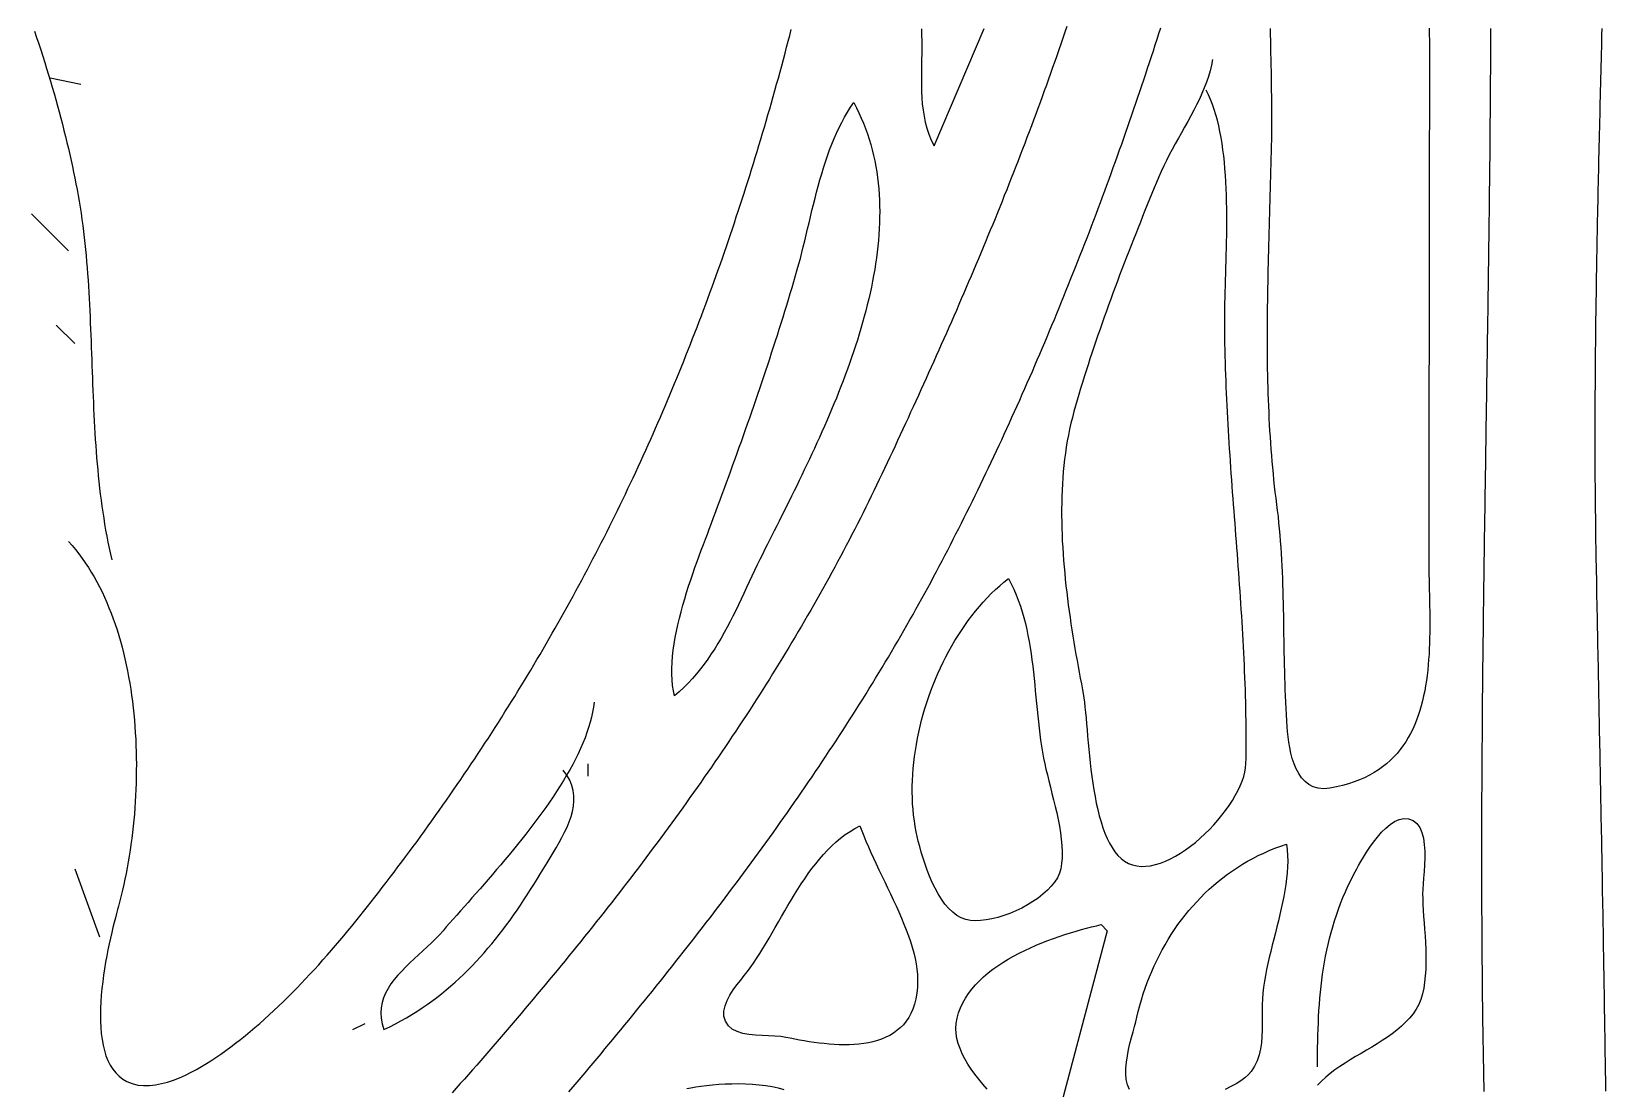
# Model space of a CAD drawing. Header units: millimetres. Extents: x 39 to 1143, y 32 to 1572.
# Drawn here: x 887.5 to 1142.1, y 698.5 to 869.6 of the extents above; entities that cross this region are included whole.
import ezdxf

# ---------------------------------------------------------------- set-up
doc = ezdxf.new("R2010")
doc.units = ezdxf.units.MM
doc.layers.add('0_0_0', color=3, linetype='Continuous')

msp = doc.modelspace()

# ---------------------------------------------------------------- linework, layer by layer
at = {"layer": '0_0_0'}
for points in [[(888.02, 869.6), (888.36, 868.6), (888.69, 867.6), (889.02, 866.59), (889.34, 865.59), (889.66, 864.58), (889.97, 863.57), (890.28, 862.57), (890.58, 861.56), (890.88, 860.56), (891.17, 859.55), (891.45, 858.55), (891.73, 857.55), (892, 856.55), (892.27, 855.55), (892.52, 854.56), (892.78, 853.57), (893.02, 852.59), (893.26, 851.61), (893.49, 850.63), (893.71, 849.66), (893.93, 848.7), (894.14, 847.74), (894.34, 846.79), (894.53, 845.84), (894.71, 844.91), (894.89, 843.98), (895.06, 843.06), (895.23, 842.09), (895.39, 841.12), (895.54, 840.15), (895.68, 839.17), (895.81, 838.2), (895.93, 837.22), (896.05, 836.24), (896.15, 835.26), (896.26, 834.28), (896.35, 833.3), (896.44, 832.31), (896.52, 831.33), (896.59, 830.34), (896.67, 829.36), (896.73, 828.37), (896.79, 827.38), (896.85, 826.39), (896.9, 825.4), (896.95, 824.41), (897, 823.42), (897.04, 822.43), (897.09, 821.43), (897.13, 820.44), (897.16, 819.45), (897.2, 818.45), (897.24, 817.46), (897.27, 816.47), (897.31, 815.47), (897.34, 814.48), (897.38, 813.49), (897.41, 812.49), (897.45, 811.5), (897.49, 810.51), (897.53, 809.52), (897.58, 808.52), (897.62, 807.53), (897.67, 806.54), (897.73, 805.55), (897.79, 804.56), (897.85, 803.57), (897.91, 802.58), (897.98, 801.6), (898.06, 800.61), (898.14, 799.63), (898.23, 798.64), (898.32, 797.66), (898.43, 796.68), (898.53, 795.7), (898.65, 794.72), (898.77, 793.74), (898.91, 792.76), (899.05, 791.79), (899.2, 790.82), (899.35, 789.85), (899.52, 788.88), (899.7, 787.91), (899.89, 786.94), (900.09, 785.98), (900.3, 785.02), (900.52, 784.06)], [(893.52, 787.06), (894.1, 786.4), (894.66, 785.73), (895.2, 785.04), (895.73, 784.32), (896.23, 783.59), (896.72, 782.85), (897.2, 782.09), (897.66, 781.31), (898.1, 780.51), (898.52, 779.7), (898.93, 778.88), (899.32, 778.04), (899.7, 777.19), (900.06, 776.33), (900.41, 775.45), (900.74, 774.56), (901.06, 773.66), (901.36, 772.75), (901.64, 771.83), (901.91, 770.9), (902.17, 769.96), (902.41, 769.01), (902.64, 768.05), (902.86, 767.08), (903.06, 766.11), (903.24, 765.13), (903.41, 764.15), (903.57, 763.16), (903.72, 762.16), (903.85, 761.16), (903.97, 760.15), (904.08, 759.14), (904.17, 758.13), (904.25, 757.12), (904.32, 756.1), (904.38, 755.08), (904.42, 754.06), (904.46, 753.04), (904.48, 752.02), (904.49, 751), (904.48, 749.99), (904.47, 748.97), (904.44, 747.96), (904.41, 746.94), (904.36, 745.93), (904.3, 744.93), (904.23, 743.93), (904.16, 742.93), (904.07, 741.94), (903.97, 740.96), (903.86, 739.98), (903.74, 739.01), (903.61, 738.04), (903.47, 737.08), (903.32, 736.14), (903.16, 735.2), (903, 734.26), (902.82, 733.34), (902.64, 732.43), (902.45, 731.53), (902.24, 730.65), (902.03, 729.77), (901.82, 728.91), (901.59, 728.06), (901.44, 727.49), (901.27, 726.86), (901.09, 726.17), (900.9, 725.42), (900.7, 724.61), (900.5, 723.76), (900.3, 722.87), (900.09, 721.94), (899.9, 720.97), (899.7, 719.98), (899.52, 718.96), (899.35, 717.91), (899.19, 716.86), (899.04, 715.79), (898.92, 714.72), (898.82, 713.65), (898.74, 712.58), (898.69, 711.51), (898.67, 710.46), (898.68, 709.43), (898.73, 708.42), (898.81, 707.43), (898.94, 706.48), (899.1, 705.56), (899.31, 704.68), (899.57, 703.85), (899.89, 703.07), (900.25, 702.34), (900.67, 701.67), (901.15, 701.06), (901.69, 700.52), (902.29, 700.05), (902.96, 699.66), (903.81, 699.32), (904.71, 699.1), (905.63, 699.01), (906.59, 699.02), (907.56, 699.12), (908.54, 699.32), (909.53, 699.58), (910.51, 699.91), (911.47, 700.29), (912.41, 700.71), (913.33, 701.16), (914.2, 701.62), (915.03, 702.1), (915.81, 702.57), (916.52, 703.02), (917.34, 703.56), (918.14, 704.12), (918.95, 704.69), (919.75, 705.27), (920.54, 705.88), (921.33, 706.49), (922.12, 707.12), (922.9, 707.76), (923.67, 708.42), (924.45, 709.08), (925.21, 709.76), (925.97, 710.45), (926.73, 711.15), (927.48, 711.86), (928.22, 712.57), (928.96, 713.3), (929.69, 714.03), (930.42, 714.77), (931.14, 715.52), (931.86, 716.28), (932.57, 717.04), (933.28, 717.8), (933.98, 718.57), (934.67, 719.35), (935.35, 720.13), (936.03, 720.91), (936.71, 721.69), (937.38, 722.47), (938.04, 723.26), (938.69, 724.05), (939.34, 724.83), (939.98, 725.62), (940.61, 726.4), (941.24, 727.19), (941.86, 727.97), (942.47, 728.75), (943.08, 729.52), (943.68, 730.29), (944.27, 731.06), (944.9, 731.89), (945.54, 732.72), (946.17, 733.55), (946.79, 734.38), (947.42, 735.21), (948.04, 736.04), (948.65, 736.87), (949.27, 737.7), (949.88, 738.53), (950.48, 739.37), (951.09, 740.2), (951.69, 741.03), (952.29, 741.86), (952.88, 742.7), (953.47, 743.53), (954.06, 744.37), (954.64, 745.2), (955.22, 746.04), (955.8, 746.87), (956.38, 747.71), (956.95, 748.54), (957.52, 749.38), (958.08, 750.22), (958.65, 751.05), (959.21, 751.89), (959.76, 752.73), (960.32, 753.57), (960.87, 754.41), (961.42, 755.25), (961.96, 756.09), (962.5, 756.93), (963.04, 757.77), (963.58, 758.61), (964.11, 759.46), (964.64, 760.3), (965.17, 761.15), (965.69, 761.99), (966.21, 762.84), (966.73, 763.68), (967.25, 764.53), (967.76, 765.38), (968.27, 766.23), (968.78, 767.08), (969.28, 767.93), (969.78, 768.78), (970.28, 769.63), (970.78, 770.48), (971.27, 771.33), (971.76, 772.19), (972.25, 773.04), (972.73, 773.9), (973.22, 774.75), (973.7, 775.61), (974.17, 776.47), (974.65, 777.33), (975.12, 778.19), (975.59, 779.05), (976.05, 779.91), (976.52, 780.77), (976.98, 781.64), (977.43, 782.5), (977.89, 783.37), (978.34, 784.23), (978.79, 785.1), (979.24, 785.97), (979.69, 786.84), (980.13, 787.71), (980.57, 788.58), (981.01, 789.46), (981.44, 790.33), (981.87, 791.21), (982.3, 792.08), (982.73, 792.96), (983.16, 793.84), (983.58, 794.72), (984, 795.6), (984.42, 796.48), (984.83, 797.37), (985.25, 798.25), (985.66, 799.14), (986.06, 800.02), (986.47, 800.91), (986.87, 801.8), (987.27, 802.69), (987.67, 803.59), (988.07, 804.48), (988.46, 805.38), (988.85, 806.27), (989.24, 807.17), (989.63, 808.07), (990.02, 808.97), (990.4, 809.87), (990.78, 810.77), (991.16, 811.68), (991.53, 812.59), (991.91, 813.49), (992.28, 814.4), (992.65, 815.31), (993.02, 816.23), (993.38, 817.14), (993.74, 818.05), (994.1, 818.97), (994.46, 819.89), (994.82, 820.81), (995.17, 821.73), (995.53, 822.65), (995.88, 823.58), (996.22, 824.5), (996.57, 825.43), (996.91, 826.36), (997.26, 827.29), (997.6, 828.23), (997.93, 829.16), (998.27, 830.1), (998.6, 831.03), (998.94, 831.97), (999.27, 832.92), (999.59, 833.86), (999.92, 834.8), (1000.25, 835.75), (1000.57, 836.7), (1000.89, 837.65), (1001.21, 838.6), (1001.52, 839.56), (1001.84, 840.51), (1002.15, 841.47), (1002.46, 842.43), (1002.77, 843.39), (1003.08, 844.35), (1003.38, 845.32), (1003.69, 846.29), (1003.99, 847.26), (1004.29, 848.23), (1004.59, 849.2), (1004.89, 850.17), (1005.18, 851.15), (1005.48, 852.13), (1005.77, 853.11), (1006.06, 854.1), (1006.34, 855.08), (1006.63, 856.07), (1006.92, 857.06), (1007.2, 858.05), (1007.48, 859.04), (1007.76, 860.04), (1008.04, 861.04), (1008.32, 862.04), (1008.59, 863.04), (1008.87, 864.04), (1009.14, 865.05), (1009.41, 866.06), (1009.66, 867.02), (1009.91, 867.98), (1010.16, 868.95), (1010.41, 869.92)], [(1054.97, 870.4), (1054.65, 869.44), (1054.33, 868.49), (1054, 867.54), (1053.68, 866.59), (1053.35, 865.64), (1053.02, 864.69), (1052.68, 863.74), (1052.35, 862.79), (1052.01, 861.84), (1051.67, 860.89), (1051.33, 859.95), (1050.99, 859), (1050.64, 858.06), (1050.29, 857.11), (1049.94, 856.17), (1049.59, 855.22), (1049.24, 854.28), (1048.89, 853.34), (1048.53, 852.4), (1048.17, 851.46), (1047.81, 850.52), (1047.45, 849.58), (1047.09, 848.64), (1046.72, 847.7), (1046.36, 846.76), (1045.99, 845.82), (1045.62, 844.89), (1045.25, 843.95), (1044.87, 843.02), (1044.5, 842.08), (1044.12, 841.15), (1043.75, 840.22), (1043.37, 839.28), (1042.99, 838.35), (1042.6, 837.42), (1042.22, 836.49), (1041.84, 835.56), (1041.45, 834.63), (1041.06, 833.7), (1040.67, 832.77), (1040.28, 831.84), (1039.89, 830.92), (1039.5, 829.99), (1039.1, 829.06), (1038.71, 828.14), (1038.31, 827.22), (1037.91, 826.29), (1037.51, 825.37), (1037.11, 824.45), (1036.71, 823.52), (1036.31, 822.6), (1035.9, 821.68), (1035.5, 820.76), (1035.09, 819.84), (1034.68, 818.92), (1034.28, 818), (1033.87, 817.09), (1033.46, 816.17), (1033.04, 815.25), (1032.63, 814.34), (1032.22, 813.42), (1031.8, 812.51), (1031.39, 811.59), (1030.97, 810.68), (1030.56, 809.77), (1030.14, 808.86), (1029.72, 807.95), (1029.3, 807.03), (1028.88, 806.12), (1028.46, 805.21), (1028.04, 804.31), (1027.61, 803.4), (1027.19, 802.49), (1026.77, 801.58), (1026.34, 800.68), (1025.92, 799.77), (1025.49, 798.87), (1025.06, 797.96), (1024.64, 797.06), (1024.21, 796.16), (1023.78, 795.27), (1023.35, 794.38), (1022.91, 793.48), (1022.47, 792.59), (1022.03, 791.71), (1021.59, 790.82), (1021.14, 789.93), (1020.69, 789.05), (1020.23, 788.16), (1019.78, 787.28), (1019.31, 786.4), (1018.85, 785.52), (1018.38, 784.64), (1017.91, 783.76), (1017.44, 782.89), (1016.97, 782.01), (1016.49, 781.14), (1016.01, 780.27), (1015.52, 779.4), (1015.03, 778.53), (1014.54, 777.66), (1014.05, 776.79), (1013.56, 775.93), (1013.06, 775.06), (1012.56, 774.2), (1012.05, 773.34), (1011.55, 772.48), (1011.04, 771.62), (1010.52, 770.76), (1010.01, 769.9), (1009.49, 769.05), (1008.97, 768.2), (1008.45, 767.34), (1007.92, 766.49), (1007.4, 765.64), (1006.87, 764.79), (1006.33, 763.94), (1005.8, 763.1), (1005.26, 762.25), (1004.72, 761.41), (1004.18, 760.56), (1003.63, 759.72), (1003.09, 758.88), (1002.54, 758.04), (1001.98, 757.21), (1001.43, 756.37), (1000.87, 755.53), (1000.31, 754.7), (999.75, 753.87), (999.19, 753.04), (998.63, 752.2), (998.06, 751.38), (997.49, 750.55), (996.92, 749.72), (996.34, 748.9), (995.77, 748.07), (995.19, 747.25), (994.61, 746.43), (994.03, 745.61), (993.44, 744.79), (992.86, 743.97), (992.27, 743.15), (991.68, 742.34), (991.09, 741.52), (990.49, 740.71), (989.9, 739.9), (989.3, 739.09), (988.7, 738.28), (988.1, 737.47), (987.49, 736.66), (986.89, 735.86), (986.28, 735.05), (985.68, 734.25), (985.07, 733.45), (984.45, 732.64), (983.84, 731.84), (983.23, 731.05), (982.61, 730.25), (981.99, 729.45), (981.37, 728.66), (980.75, 727.86), (980.13, 727.07), (979.5, 726.28), (978.88, 725.49), (978.25, 724.7), (977.62, 723.91), (976.99, 723.13), (976.36, 722.34), (975.73, 721.56), (975.09, 720.77), (974.46, 719.99), (973.82, 719.21), (973.18, 718.43), (972.55, 717.65), (971.9, 716.88), (971.26, 716.1), (970.62, 715.32), (969.98, 714.55), (969.33, 713.78), (968.68, 713.01), (968.04, 712.24), (967.39, 711.47), (966.74, 710.7), (966.09, 709.93), (965.44, 709.17), (964.78, 708.4), (964.13, 707.64), (963.48, 706.88), (962.82, 706.12), (962.16, 705.36), (961.51, 704.6), (960.85, 703.84), (960.19, 703.09), (959.53, 702.33), (958.87, 701.58), (958.21, 700.82), (957.55, 700.07), (956.88, 699.32), (956.22, 698.57), (955.55, 697.83)], [(974.46, 698.02), (975.11, 698.79), (975.76, 699.55), (976.41, 700.32), (977.05, 701.09), (977.7, 701.86), (978.35, 702.63), (978.99, 703.4), (979.64, 704.17), (980.28, 704.94), (980.92, 705.72), (981.57, 706.49), (982.21, 707.27), (982.85, 708.05), (983.49, 708.83), (984.13, 709.6), (984.76, 710.38), (985.4, 711.16), (986.04, 711.95), (986.67, 712.73), (987.3, 713.51), (987.94, 714.3), (988.57, 715.08), (989.2, 715.87), (989.83, 716.66), (990.45, 717.45), (991.08, 718.23), (991.71, 719.02), (992.33, 719.82), (992.95, 720.61), (993.58, 721.4), (994.2, 722.2), (994.81, 722.99), (995.43, 723.79), (996.05, 724.59), (996.66, 725.38), (997.28, 726.18), (997.89, 726.98), (998.5, 727.79), (999.11, 728.59), (999.72, 729.39), (1000.32, 730.2), (1000.93, 731), (1001.53, 731.81), (1002.13, 732.61), (1002.73, 733.42), (1003.33, 734.23), (1003.92, 735.04), (1004.52, 735.86), (1005.11, 736.67), (1005.7, 737.48), (1006.29, 738.3), (1006.88, 739.11), (1007.46, 739.93), (1008.05, 740.75), (1008.63, 741.57), (1009.21, 742.39), (1009.79, 743.21), (1010.36, 744.03), (1010.94, 744.85), (1011.51, 745.68), (1012.08, 746.5), (1012.65, 747.33), (1013.21, 748.16), (1013.78, 748.99), (1014.34, 749.82), (1014.9, 750.65), (1015.46, 751.48), (1016.01, 752.31), (1016.56, 753.15), (1017.11, 753.98), (1017.66, 754.82), (1018.21, 755.65), (1018.75, 756.49), (1019.3, 757.33), (1019.84, 758.17), (1020.37, 759.02), (1020.91, 759.86), (1021.44, 760.7), (1021.97, 761.55), (1022.5, 762.4), (1023.02, 763.24), (1023.54, 764.09), (1024.06, 764.94), (1024.58, 765.79), (1025.1, 766.64), (1025.61, 767.5), (1026.12, 768.35), (1026.62, 769.21), (1027.13, 770.06), (1027.63, 770.92), (1028.13, 771.78), (1028.62, 772.64), (1029.12, 773.5), (1029.61, 774.37), (1030.1, 775.23), (1030.58, 776.1), (1031.06, 776.96), (1031.54, 777.83), (1032.02, 778.7), (1032.49, 779.57), (1032.96, 780.44), (1033.43, 781.31), (1033.89, 782.18), (1034.35, 783.06), (1034.81, 783.92), (1035.26, 784.79), (1035.71, 785.66), (1036.16, 786.53), (1036.61, 787.41), (1037.05, 788.28), (1037.5, 789.16), (1037.94, 790.04), (1038.38, 790.93), (1038.83, 791.81), (1039.27, 792.7), (1039.7, 793.59), (1040.14, 794.49), (1040.58, 795.38), (1041.01, 796.28), (1041.45, 797.18), (1041.88, 798.08), (1042.31, 798.98), (1042.74, 799.88), (1043.16, 800.79), (1043.59, 801.7), (1044.01, 802.61), (1044.44, 803.52), (1044.86, 804.43), (1045.28, 805.35), (1045.7, 806.26), (1046.11, 807.18), (1046.53, 808.1), (1046.94, 809.02), (1047.36, 809.94), (1047.77, 810.87), (1048.18, 811.79), (1048.59, 812.72), (1048.99, 813.65), (1049.4, 814.57), (1049.8, 815.5), (1050.2, 816.44), (1050.6, 817.37), (1051, 818.3), (1051.4, 819.24), (1051.79, 820.17), (1052.19, 821.11), (1052.58, 822.05), (1052.97, 822.98), (1053.36, 823.92), (1053.74, 824.86), (1054.13, 825.81), (1054.51, 826.75), (1054.89, 827.69), (1055.27, 828.63), (1055.65, 829.58), (1056.03, 830.52), (1056.4, 831.46), (1056.78, 832.41), (1057.15, 833.36), (1057.52, 834.3), (1057.89, 835.25), (1058.25, 836.2), (1058.62, 837.14), (1058.98, 838.09), (1059.34, 839.04), (1059.7, 839.99), (1060.06, 840.93), (1060.41, 841.88), (1060.76, 842.83), (1061.12, 843.78), (1061.47, 844.73), (1061.81, 845.68), (1062.16, 846.62), (1062.5, 847.57), (1062.85, 848.52), (1063.19, 849.47), (1063.52, 850.42), (1063.86, 851.36), (1064.19, 852.31), (1064.53, 853.26), (1064.86, 854.2), (1065.19, 855.15), (1065.51, 856.09), (1065.84, 857.04), (1066.16, 857.98), (1066.48, 858.93), (1066.8, 859.87), (1067.11, 860.81), (1067.43, 861.75), (1067.74, 862.7), (1068.05, 863.64), (1068.36, 864.58), (1068.67, 865.51), (1068.97, 866.45), (1069.27, 867.39), (1069.57, 868.32), (1069.87, 869.26), (1070.17, 870.19)], [(1031.47, 870), (1031.5, 869.01), (1031.52, 868.02), (1031.52, 867.06), (1031.52, 866.02), (1031.5, 864.98), (1031.48, 863.95), (1031.46, 862.92), (1031.45, 861.89), (1031.45, 860.87), (1031.48, 859.86), (1031.52, 858.85), (1031.6, 857.85), (1031.72, 856.85), (1031.88, 855.87), (1032.09, 854.89), (1032.35, 853.91), (1032.67, 852.95), (1033.06, 852), (1033.52, 851.06), (1041.6, 870.06)], [(1113.6, 870.09), (1113.6, 869.1), (1113.61, 868.1), (1113.61, 867.1), (1113.61, 866.1), (1113.61, 865.1), (1113.61, 864.1), (1113.61, 863.1), (1113.61, 862.1), (1113.61, 861.1), (1113.61, 860.1), (1113.61, 859.1), (1113.61, 858.1), (1113.61, 857.1), (1113.61, 856.11), (1113.61, 855.11), (1113.61, 854.11), (1113.6, 853.11), (1113.6, 852.11), (1113.6, 851.11), (1113.6, 850.11), (1113.6, 849.11), (1113.6, 848.11), (1113.6, 847.11), (1113.6, 846.11), (1113.6, 845.11), (1113.6, 844.11), (1113.6, 843.11), (1113.59, 842.11), (1113.59, 841.11), (1113.59, 840.11), (1113.59, 839.11), (1113.59, 838.11), (1113.59, 837.11), (1113.59, 836.11), (1113.58, 835.11), (1113.58, 834.11), (1113.58, 833.11), (1113.58, 832.11), (1113.58, 831.11), (1113.58, 830.11), (1113.58, 829.11), (1113.57, 828.11), (1113.57, 827.11), (1113.57, 826.11), (1113.57, 825.11), (1113.57, 824.11), (1113.57, 823.11), (1113.56, 822.11), (1113.56, 821.11), (1113.56, 820.11), (1113.56, 819.11), (1113.56, 818.11), (1113.56, 817.11), (1113.56, 816.11), (1113.55, 815.1), (1113.55, 814.1), (1113.55, 813.1), (1113.55, 812.1), (1113.55, 811.1), (1113.55, 810.1), (1113.54, 809.1), (1113.54, 808.1), (1113.54, 807.1), (1113.54, 806.1), (1113.54, 805.09), (1113.54, 804.09), (1113.54, 803.09), (1113.54, 802.09), (1113.53, 801.09), (1113.53, 800.09), (1113.53, 799.09), (1113.53, 798.08), (1113.53, 797.08), (1113.53, 796.08), (1113.53, 795.08), (1113.53, 794.08), (1113.53, 793.08), (1113.53, 792.07), (1113.53, 791.07), (1113.53, 790.07), (1113.53, 789.07), (1113.52, 788.07), (1113.52, 787.06), (1113.52, 786.06), (1113.52, 785.06), (1113.52, 784.06), (1113.53, 783.28), (1113.54, 782.48), (1113.55, 781.68), (1113.56, 780.86), (1113.58, 780.03), (1113.6, 779.2), (1113.62, 778.36), (1113.64, 777.51), (1113.65, 776.65), (1113.67, 775.79), (1113.68, 774.92), (1113.68, 774.05), (1113.68, 773.18), (1113.67, 772.31), (1113.66, 771.44), (1113.63, 770.56), (1113.6, 769.69), (1113.56, 768.82), (1113.5, 767.96), (1113.43, 767.09), (1113.35, 766.24), (1113.25, 765.39), (1113.14, 764.54), (1113.01, 763.71), (1112.86, 762.88), (1112.69, 762.06), (1112.51, 761.26), (1112.3, 760.46), (1112.07, 759.68), (1111.82, 758.91), (1111.55, 758.16), (1111.25, 757.42), (1110.93, 756.7), (1110.57, 755.99), (1110.2, 755.31), (1109.79, 754.64), (1109.35, 753.99), (1108.88, 753.37), (1108.39, 752.76), (1107.85, 752.18), (1107.29, 751.62), (1106.69, 751.09), (1106.05, 750.58), (1105.38, 750.1), (1104.67, 749.65), (1103.93, 749.23), (1103.14, 748.83), (1102.31, 748.47), (1101.44, 748.14), (1100.53, 747.84), (1099.57, 747.57), (1098.57, 747.34), (1097.53, 747.14), (1096.53, 747.05), (1095.64, 747.13), (1094.84, 747.36), (1094.13, 747.73), (1093.51, 748.22), (1092.96, 748.81), (1092.49, 749.49), (1092.09, 750.25), (1091.74, 751.06), (1091.45, 751.91), (1091.22, 752.8), (1091.03, 753.69), (1090.88, 754.58), (1090.76, 755.44), (1090.68, 756.28), (1090.61, 757.06), (1090.55, 758.05), (1090.49, 759.05), (1090.43, 760.05), (1090.39, 761.05), (1090.34, 762.05), (1090.31, 763.05), (1090.27, 764.05), (1090.24, 765.05), (1090.22, 766.05), (1090.19, 767.06), (1090.17, 768.06), (1090.15, 769.06), (1090.14, 770.06), (1090.12, 771.07), (1090.1, 772.07), (1090.09, 773.07), (1090.07, 774.07), (1090.05, 775.08), (1090.03, 776.08), (1090.01, 777.08), (1089.98, 778.08), (1089.96, 779.09), (1089.92, 780.09), (1089.89, 781.09), (1089.85, 782.09), (1089.8, 783.09), (1089.75, 784.09), (1089.69, 785.09), (1089.63, 786.09), (1089.56, 787.09), (1089.48, 788.08), (1089.39, 789.08), (1089.29, 790.08), (1089.19, 791.07), (1089.07, 792.06), (1088.95, 793.06), (1088.82, 794.05), (1088.7, 795.03), (1088.59, 796.02), (1088.48, 797.01), (1088.38, 798.01), (1088.29, 799), (1088.2, 799.99), (1088.11, 800.99), (1088.04, 801.98), (1087.96, 802.98), (1087.9, 803.98), (1087.83, 804.98), (1087.78, 805.98), (1087.72, 806.97), (1087.68, 807.98), (1087.63, 808.98), (1087.6, 809.98), (1087.56, 810.98), (1087.53, 811.98), (1087.5, 812.98), (1087.48, 813.99), (1087.46, 814.99), (1087.45, 816), (1087.44, 817), (1087.43, 818), (1087.42, 819.01), (1087.42, 820.01), (1087.42, 821.02), (1087.43, 822.03), (1087.43, 823.03), (1087.44, 824.04), (1087.45, 825.04), (1087.47, 826.05), (1087.48, 827.05), (1087.5, 828.06), (1087.52, 829.06), (1087.54, 830.07), (1087.56, 831.07), (1087.58, 832.08), (1087.61, 833.08), (1087.63, 834.08), (1087.66, 835.09), (1087.69, 836.09), (1087.71, 837.09), (1087.74, 838.09), (1087.77, 839.09), (1087.8, 840.09), (1087.83, 841.09), (1087.86, 842.09), (1087.89, 843.09), (1087.91, 844.09), (1087.94, 845.09), (1087.97, 846.08), (1088, 847.08), (1088.02, 848.07), (1088.05, 849.07), (1088.07, 850.06), (1088.09, 851.06), (1088.11, 852.06), (1088.12, 853.06), (1088.13, 854.07), (1088.13, 855.07), (1088.13, 856.07), (1088.13, 857.07), (1088.12, 858.07), (1088.11, 859.07), (1088.1, 860.07), (1088.09, 861.07), (1088.07, 862.08), (1088.06, 863.08), (1088.04, 864.08), (1088.02, 865.08), (1088, 866.08), (1087.97, 867.08), (1087.95, 868.07), (1087.93, 869.07), (1087.9, 870.07)], [(1123.51, 870.06), (1123.51, 869.06), (1123.5, 868.07), (1123.5, 867.07), (1123.49, 866.07), (1123.49, 865.07), (1123.48, 864.07), (1123.48, 863.07), (1123.47, 862.07), (1123.47, 861.07), (1123.46, 860.07), (1123.45, 859.07), (1123.44, 858.07), (1123.44, 857.07), (1123.43, 856.07), (1123.42, 855.07), (1123.41, 854.07), (1123.4, 853.07), (1123.39, 852.07), (1123.38, 851.07), (1123.38, 850.07), (1123.37, 849.07), (1123.36, 848.07), (1123.34, 847.07), (1123.33, 846.07), (1123.32, 845.07), (1123.31, 844.07), (1123.3, 843.07), (1123.29, 842.07), (1123.28, 841.07), (1123.26, 840.07), (1123.25, 839.07), (1123.24, 838.07), (1123.23, 837.07), (1123.21, 836.07), (1123.2, 835.07), (1123.19, 834.07), (1123.17, 833.07), (1123.16, 832.07), (1123.15, 831.07), (1123.13, 830.07), (1123.12, 829.07), (1123.11, 828.07), (1123.09, 827.07), (1123.08, 826.07), (1123.06, 825.07), (1123.05, 824.07), (1123.03, 823.07), (1123.02, 822.07), (1123, 821.07), (1122.99, 820.07), (1122.97, 819.07), (1122.96, 818.07), (1122.94, 817.07), (1122.93, 816.06), (1122.91, 815.06), (1122.9, 814.06), (1122.88, 813.06), (1122.87, 812.06), (1122.85, 811.06), (1122.84, 810.06), (1122.82, 809.06), (1122.8, 808.06), (1122.79, 807.06), (1122.77, 806.06), (1122.76, 805.06), (1122.74, 804.06), (1122.73, 803.06), (1122.71, 802.06), (1122.7, 801.06), (1122.68, 800.06), (1122.67, 799.06), (1122.65, 798.06), (1122.63, 797.05), (1122.62, 796.05), (1122.6, 795.05), (1122.59, 794.05), (1122.57, 793.05), (1122.56, 792.05), (1122.54, 791.05), (1122.53, 790.05), (1122.52, 789.05), (1122.5, 788.05), (1122.49, 787.05), (1122.47, 786.05), (1122.46, 785.05), (1122.44, 784.05), (1122.43, 783.05), (1122.42, 782.05), (1122.4, 781.05), (1122.39, 780.04), (1122.38, 779.04), (1122.36, 778.04), (1122.35, 777.04), (1122.34, 776.04), (1122.33, 775.04), (1122.31, 774.04), (1122.3, 773.04), (1122.29, 772.04), (1122.28, 771.04), (1122.27, 770.04), (1122.26, 769.04), (1122.24, 768.04), (1122.23, 767.04), (1122.22, 766.04), (1122.21, 765.04), (1122.2, 764.04), (1122.19, 763.04), (1122.18, 762.04), (1122.17, 761.04), (1122.17, 760.04), (1122.16, 759.03), (1122.15, 758.03), (1122.14, 757.03), (1122.13, 756.03), (1122.13, 755.03), (1122.12, 754.03), (1122.11, 753.03), (1122.11, 752.03), (1122.1, 751.03), (1122.09, 750.03), (1122.09, 749.03), (1122.08, 748.03), (1122.08, 747.03), (1122.07, 746.03), (1122.07, 745.03), (1122.07, 744.03), (1122.06, 743.03), (1122.06, 742.03), (1122.06, 741.03), (1122.06, 740.03), (1122.06, 739.03), (1122.05, 738.03), (1122.05, 737.03), (1122.05, 736.03), (1122.05, 735.03), (1122.05, 734.03), (1122.06, 733.03), (1122.06, 732.03), (1122.06, 731.03), (1122.06, 730.03), (1122.06, 729.03), (1122.07, 728.03), (1122.07, 727.03), (1122.08, 726.03), (1122.08, 725.03), (1122.09, 724.03), (1122.09, 723.03), (1122.1, 722.03), (1122.11, 721.03), (1122.11, 720.03), (1122.12, 719.03), (1122.13, 718.03), (1122.14, 717.04), (1122.15, 716.04), (1122.16, 715.04), (1122.17, 714.04), (1122.18, 713.04), (1122.19, 712.04), (1122.21, 711.04), (1122.22, 710.04), (1122.23, 709.04), (1122.25, 708.04), (1122.26, 707.04), (1122.28, 706.04), (1122.29, 705.04), (1122.31, 704.04), (1122.33, 703.05), (1122.35, 702.05), (1122.36, 701.05), (1122.38, 700.05), (1122.4, 699.05), (1122.42, 698.05)], [(1141.5, 870.04), (1141.48, 869.04), (1141.45, 868.04), (1141.43, 867.04), (1141.4, 866.04), (1141.38, 865.04), (1141.35, 864.04), (1141.33, 863.04), (1141.3, 862.04), (1141.28, 861.04), (1141.25, 860.04), (1141.23, 859.04), (1141.2, 858.04), (1141.18, 857.04), (1141.16, 856.04), (1141.13, 855.04), (1141.11, 854.04), (1141.08, 853.04), (1141.06, 852.04), (1141.04, 851.04), (1141.01, 850.04), (1140.99, 849.04), (1140.97, 848.04), (1140.95, 847.04), (1140.92, 846.04), (1140.9, 845.04), (1140.88, 844.04), (1140.86, 843.04), (1140.84, 842.04), (1140.82, 841.04), (1140.8, 840.04), (1140.78, 839.04), (1140.76, 838.04), (1140.74, 837.04), (1140.72, 836.05), (1140.7, 835.05), (1140.68, 834.05), (1140.66, 833.05), (1140.65, 832.05), (1140.63, 831.05), (1140.61, 830.05), (1140.6, 829.05), (1140.58, 828.05), (1140.57, 827.05), (1140.55, 826.05), (1140.54, 825.05), (1140.52, 824.05), (1140.51, 823.05), (1140.5, 822.05), (1140.49, 821.05), (1140.48, 820.05), (1140.46, 819.05), (1140.45, 818.05), (1140.45, 817.05), (1140.44, 816.05), (1140.43, 815.05), (1140.42, 814.05), (1140.41, 813.05), (1140.41, 812.05), (1140.4, 811.05), (1140.4, 810.05), (1140.39, 809.05), (1140.39, 808.05), (1140.39, 807.05), (1140.39, 806.05), (1140.38, 805.05), (1140.38, 804.05), (1140.38, 803.05), (1140.39, 802.05), (1140.39, 801.05), (1140.39, 800.05), (1140.39, 799.05), (1140.4, 798.05), (1140.4, 797.05), (1140.41, 796.05), (1140.42, 795.05), (1140.43, 794.06), (1140.44, 793.06), (1140.45, 792.06), (1140.46, 791.06), (1140.47, 790.06), (1140.48, 789.06), (1140.49, 788.06), (1140.51, 787.06), (1140.52, 786.06), (1140.54, 785.06), (1140.56, 784.06), (1140.58, 783.06), (1140.6, 782.06), (1140.62, 781.06), (1140.64, 780.06), (1140.66, 779.06), (1140.67, 778.06), (1140.69, 777.06), (1140.71, 776.06), (1140.73, 775.06), (1140.75, 774.07), (1140.77, 773.07), (1140.79, 772.07), (1140.81, 771.07), (1140.83, 770.07), (1140.85, 769.07), (1140.87, 768.07), (1140.89, 767.07), (1140.91, 766.07), (1140.93, 765.07), (1140.95, 764.07), (1140.97, 763.08), (1140.99, 762.08), (1141.01, 761.08), (1141.03, 760.08), (1141.05, 759.08), (1141.07, 758.08), (1141.09, 757.08), (1141.1, 756.08), (1141.12, 755.08), (1141.14, 754.08), (1141.16, 753.08), (1141.18, 752.08), (1141.2, 751.08), (1141.22, 750.09), (1141.24, 749.09), (1141.26, 748.09), (1141.28, 747.09), (1141.3, 746.09), (1141.32, 745.09), (1141.34, 744.09), (1141.35, 743.09), (1141.37, 742.09), (1141.39, 741.09), (1141.41, 740.09), (1141.43, 739.09), (1141.45, 738.09), (1141.47, 737.09), (1141.49, 736.09), (1141.5, 735.1), (1141.52, 734.1), (1141.54, 733.1), (1141.56, 732.1), (1141.58, 731.1), (1141.59, 730.1), (1141.61, 729.1), (1141.63, 728.1), (1141.65, 727.1), (1141.66, 726.1), (1141.68, 725.1), (1141.7, 724.1), (1141.72, 723.1), (1141.73, 722.1), (1141.75, 721.1), (1141.77, 720.1), (1141.78, 719.1), (1141.8, 718.1), (1141.82, 717.1), (1141.83, 716.1), (1141.85, 715.1), (1141.87, 714.1), (1141.88, 713.1), (1141.9, 712.1), (1141.91, 711.1), (1141.93, 710.1), (1141.95, 709.11), (1141.96, 708.11), (1141.98, 707.11), (1141.99, 706.11), (1142.01, 705.11), (1142.02, 704.11), (1142.04, 703.11), (1142.05, 702.11), (1142.06, 701.11), (1142.08, 700.11), (1142.09, 699.11), (1142.11, 698.11)], [(1078.52, 865.06), (1078.36, 864.14), (1078.14, 863.22), (1077.87, 862.3), (1077.56, 861.39), (1077.21, 860.47), (1076.82, 859.56), (1076.41, 858.64), (1075.96, 857.73), (1075.5, 856.82), (1075.02, 855.91), (1074.53, 855), (1074.03, 854.1), (1073.52, 853.19), (1073.02, 852.29), (1072.52, 851.39), (1072.03, 850.5), (1071.55, 849.6), (1071.09, 848.71), (1070.65, 847.82), (1070.24, 846.94), (1069.86, 846.06), (1069.49, 845.16), (1069.11, 844.26), (1068.74, 843.35), (1068.37, 842.44), (1067.99, 841.52), (1067.62, 840.59), (1067.24, 839.66), (1066.87, 838.73), (1066.49, 837.79), (1066.12, 836.84), (1065.74, 835.9), (1065.37, 834.94), (1065, 833.99), (1064.63, 833.03), (1064.26, 832.07), (1063.89, 831.11), (1063.52, 830.14), (1063.16, 829.18), (1062.8, 828.21), (1062.44, 827.24), (1062.08, 826.27), (1061.73, 825.3), (1061.38, 824.33), (1061.03, 823.35), (1060.69, 822.38), (1060.35, 821.41), (1060.02, 820.44), (1059.68, 819.48), (1059.36, 818.51), (1059.04, 817.54), (1058.72, 816.58), (1058.41, 815.62), (1058.1, 814.66), (1057.8, 813.71), (1057.5, 812.76), (1057.21, 811.81), (1056.93, 810.86), (1056.65, 809.92), (1056.38, 808.99), (1056.12, 808.06), (1055.87, 807.13), (1055.64, 806.18), (1055.42, 805.23), (1055.23, 804.27), (1055.05, 803.31), (1054.89, 802.33), (1054.75, 801.35), (1054.62, 800.37), (1054.51, 799.37), (1054.41, 798.37), (1054.33, 797.37), (1054.26, 796.36), (1054.21, 795.34), (1054.17, 794.32), (1054.15, 793.3), (1054.13, 792.27), (1054.13, 791.25), (1054.15, 790.21), (1054.17, 789.18), (1054.21, 788.15), (1054.25, 787.11), (1054.31, 786.08), (1054.37, 785.04), (1054.45, 784), (1054.54, 782.97), (1054.63, 781.93), (1054.73, 780.9), (1054.84, 779.87), (1054.96, 778.84), (1055.09, 777.82), (1055.22, 776.79), (1055.35, 775.77), (1055.5, 774.76), (1055.65, 773.75), (1055.8, 772.74), (1055.96, 771.74), (1056.12, 770.75), (1056.29, 769.76), (1056.46, 768.78), (1056.63, 767.81), (1056.81, 766.84), (1056.98, 765.88), (1057.16, 764.93), (1057.34, 763.99), (1057.52, 763.06), (1057.63, 762.45), (1057.73, 761.77), (1057.82, 761.03), (1057.91, 760.24), (1057.99, 759.38), (1058.08, 758.48), (1058.16, 757.54), (1058.25, 756.55), (1058.34, 755.54), (1058.43, 754.49), (1058.53, 753.43), (1058.64, 752.34), (1058.75, 751.24), (1058.88, 750.14), (1059.02, 749.03), (1059.18, 747.93), (1059.35, 746.84), (1059.54, 745.76), (1059.75, 744.7), (1059.98, 743.66), (1060.23, 742.65), (1060.51, 741.68), (1060.81, 740.74), (1061.14, 739.85), (1061.5, 739.01), (1061.88, 738.23), (1062.3, 737.51), (1062.76, 736.85), (1063.25, 736.26), (1063.77, 735.75), (1064.33, 735.32), (1064.94, 734.97), (1065.58, 734.72), (1066.28, 734.55), (1067.01, 734.48), (1067.76, 734.49), (1068.53, 734.58), (1069.32, 734.76), (1070.12, 735), (1070.93, 735.31), (1071.74, 735.68), (1072.56, 736.12), (1073.37, 736.61), (1074.18, 737.15), (1074.98, 737.73), (1075.77, 738.36), (1076.54, 739.03), (1077.3, 739.72), (1078.03, 740.45), (1078.73, 741.2), (1079.41, 741.96), (1080.05, 742.75), (1080.66, 743.54), (1081.23, 744.34), (1081.75, 745.14), (1082.23, 745.94), (1082.65, 746.73), (1083.02, 747.5), (1083.34, 748.27), (1083.59, 749.01), (1083.78, 749.72), (1083.9, 750.41), (1083.95, 751.06), (1083.96, 752.06), (1083.98, 753.06), (1083.98, 754.05), (1083.98, 755.05), (1083.98, 756.05), (1083.98, 757.05), (1083.96, 758.05), (1083.95, 759.05), (1083.93, 760.05), (1083.91, 761.05), (1083.88, 762.05), (1083.85, 763.04), (1083.82, 764.04), (1083.78, 765.04), (1083.74, 766.04), (1083.7, 767.04), (1083.65, 768.04), (1083.6, 769.04), (1083.55, 770.04), (1083.5, 771.04), (1083.44, 772.04), (1083.38, 773.03), (1083.32, 774.03), (1083.26, 775.03), (1083.2, 776.03), (1083.13, 777.03), (1083.06, 778.03), (1082.99, 779.03), (1082.92, 780.03), (1082.85, 781.03), (1082.78, 782.03), (1082.71, 783.03), (1082.63, 784.03), (1082.56, 785.03), (1082.48, 786.03), (1082.41, 787.03), (1082.33, 788.03), (1082.25, 789.03), (1082.18, 790.03), (1082.1, 791.02), (1082.03, 792.02), (1081.95, 793.02), (1081.87, 794.02), (1081.8, 795.02), (1081.73, 796.02), (1081.65, 797.02), (1081.58, 798.03), (1081.51, 799.03), (1081.44, 800.03), (1081.38, 801.03), (1081.31, 802.03), (1081.25, 803.03), (1081.18, 804.03), (1081.12, 805.03), (1081.06, 806.03), (1081.01, 807.03), (1080.96, 808.03), (1080.9, 809.03), (1080.86, 810.03), (1080.81, 811.04), (1080.77, 812.04), (1080.73, 813.04), (1080.69, 814.04), (1080.66, 815.04), (1080.63, 816.04), (1080.6, 817.04), (1080.58, 818.05), (1080.56, 819.05), (1080.54, 820.05), (1080.53, 821.05), (1080.53, 822.06), (1080.52, 823.06), (1080.53, 823.88), (1080.54, 824.74), (1080.55, 825.62), (1080.57, 826.53), (1080.6, 827.46), (1080.63, 828.41), (1080.65, 829.39), (1080.68, 830.38), (1080.71, 831.39), (1080.74, 832.41), (1080.77, 833.45), (1080.8, 834.5), (1080.82, 835.56), (1080.84, 836.63), (1080.85, 837.71), (1080.85, 838.79), (1080.85, 839.87), (1080.84, 840.95), (1080.82, 842.03), (1080.79, 843.11), (1080.75, 844.19), (1080.7, 845.26), (1080.64, 846.32), (1080.56, 847.37), (1080.47, 848.41), (1080.36, 849.43), (1080.23, 850.44), (1080.09, 851.44), (1079.93, 852.41), (1079.75, 853.37), (1079.55, 854.3), (1079.33, 855.21), (1079.09, 856.09), (1078.83, 856.95), (1078.54, 857.77), (1078.23, 858.57), (1077.89, 859.33), (1077.52, 860.06)], [(890.52, 862.06), (895.52, 861.06)], [(887.52, 840.06), (893.52, 834.06)], [(891.52, 822.06), (894.52, 819.06)], [(978.52, 761.06), (978.42, 760.26), (978.28, 759.44), (978.1, 758.62), (977.89, 757.8), (977.64, 756.96), (977.36, 756.12), (977.05, 755.28), (976.71, 754.42), (976.33, 753.57), (975.93, 752.71), (975.51, 751.84), (975.06, 750.98), (974.58, 750.11), (974.08, 749.23), (973.56, 748.36), (973.02, 747.49), (972.46, 746.62), (971.89, 745.75), (971.3, 744.88), (970.69, 744.01), (970.07, 743.14), (969.44, 742.28), (968.8, 741.42), (968.14, 740.56), (967.48, 739.71), (966.82, 738.87), (966.14, 738.03), (965.47, 737.2), (964.79, 736.37), (964.11, 735.56), (963.43, 734.75), (962.75, 733.95), (962.07, 733.16), (961.4, 732.38), (960.73, 731.61), (960.07, 730.86), (959.41, 730.11), (958.77, 729.38), (958.14, 728.66), (957.51, 727.96), (956.9, 727.27), (956.31, 726.59), (955.73, 725.94), (955.16, 725.29), (954.62, 724.67), (954.1, 724.06), (953.51, 723.41), (952.88, 722.76), (952.22, 722.11), (951.54, 721.47), (950.84, 720.83), (950.14, 720.19), (949.43, 719.54), (948.73, 718.89), (948.05, 718.22), (947.4, 717.55), (946.78, 716.87), (946.2, 716.17), (945.67, 715.46), (945.2, 714.73), (944.8, 713.99), (944.47, 713.22), (944.22, 712.43), (944.07, 711.61), (944.01, 710.77), (944.06, 709.9), (944.23, 708.99), (944.52, 708.06), (945.46, 708.52), (946.38, 708.99), (947.28, 709.48), (948.16, 709.98), (949.02, 710.49), (949.86, 711.02), (950.69, 711.57), (951.5, 712.12), (952.3, 712.69), (953.07, 713.27), (953.84, 713.87), (954.59, 714.48), (955.32, 715.1), (956.04, 715.73), (956.75, 716.38), (957.44, 717.04), (958.12, 717.7), (958.79, 718.39), (959.45, 719.08), (960.1, 719.78), (960.74, 720.5), (961.36, 721.22), (961.98, 721.96), (962.59, 722.7), (963.19, 723.46), (963.78, 724.23), (964.36, 725.01), (964.93, 725.79), (965.5, 726.59), (966.07, 727.4), (966.62, 728.21), (967.17, 729.04), (967.72, 729.87), (968.26, 730.72), (968.8, 731.57), (969.33, 732.43), (969.86, 733.3), (970.39, 734.17), (970.92, 735.06), (971.4, 735.86), (971.89, 736.68), (972.38, 737.5), (972.86, 738.33), (973.32, 739.16), (973.75, 740), (974.14, 740.84), (974.49, 741.69), (974.79, 742.53), (975.02, 743.38), (975.18, 744.22), (975.26, 745.07), (975.25, 745.91), (975.14, 746.75), (974.92, 747.59), (974.58, 748.42), (974.12, 749.24), (973.52, 750.06)], [(977.52, 751.06), (977.52, 749.06)], [(1095.52, 702.06), (1095.53, 703.09), (1095.53, 704.11), (1095.54, 705.13), (1095.56, 706.14), (1095.59, 707.15), (1095.62, 708.16), (1095.66, 709.16), (1095.71, 710.16), (1095.76, 711.16), (1095.83, 712.15), (1095.91, 713.14), (1096, 714.12), (1096.11, 715.1), (1096.22, 716.07), (1096.35, 717.05), (1096.5, 718.02), (1096.66, 718.98), (1096.83, 719.95), (1097.03, 720.91), (1097.24, 721.86), (1097.46, 722.82), (1097.71, 723.77), (1097.98, 724.72), (1098.26, 725.66), (1098.57, 726.6), (1098.9, 727.54), (1099.25, 728.48), (1099.63, 729.42), (1100.03, 730.35), (1100.45, 731.28), (1100.9, 732.21), (1101.37, 733.13), (1101.87, 734.06), (1102.18, 734.6), (1102.55, 735.25), (1102.98, 735.99), (1103.47, 736.78), (1104, 737.6), (1104.59, 738.42), (1105.21, 739.23), (1105.87, 739.99), (1106.55, 740.68), (1107.26, 741.27), (1107.99, 741.74), (1108.73, 742.06), (1109.48, 742.21), (1110.23, 742.16), (1110.97, 741.88), (1111.59, 741.41), (1112.07, 740.76), (1112.42, 739.96), (1112.66, 739.04), (1112.8, 738.03), (1112.87, 736.96), (1112.88, 735.84), (1112.84, 734.73), (1112.77, 733.63), (1112.69, 732.59), (1112.61, 731.63), (1112.55, 730.77), (1112.52, 730.06), (1112.54, 729.22), (1112.57, 728.32), (1112.63, 727.37), (1112.69, 726.38), (1112.77, 725.36), (1112.84, 724.3), (1112.92, 723.23), (1112.98, 722.14), (1113.03, 721.04), (1113.05, 719.95), (1113.06, 718.86), (1113.03, 717.79), (1112.96, 716.75), (1112.85, 715.74), (1112.7, 714.76), (1112.49, 713.83), (1112.23, 712.96), (1111.9, 712.14), (1111.5, 711.4), (1110.99, 710.64), (1110.41, 709.93), (1109.78, 709.25), (1109.1, 708.61), (1108.38, 708), (1107.62, 707.41), (1106.82, 706.84), (1106, 706.3), (1105.15, 705.76), (1104.3, 705.24), (1103.43, 704.72), (1102.56, 704.21), (1101.69, 703.69), (1100.82, 703.17), (1099.98, 702.64), (1099.15, 702.1), (1098.35, 701.54), (1097.58, 700.96), (1096.85, 700.36), (1096.16, 699.72), (1095.52, 699.06)], [(1065.1, 698.36), (1064.79, 699.13), (1064.6, 699.98), (1064.52, 700.89), (1064.53, 701.84), (1064.62, 702.82), (1064.77, 703.82), (1064.96, 704.83), (1065.19, 705.81), (1065.44, 706.78), (1065.69, 707.69), (1065.93, 708.56), (1066.14, 709.35), (1066.32, 710.06), (1066.54, 711.01), (1066.79, 711.96), (1067.06, 712.9), (1067.35, 713.83), (1067.66, 714.76), (1067.99, 715.67), (1068.34, 716.58), (1068.71, 717.48), (1069.1, 718.37), (1069.51, 719.24), (1069.95, 720.11), (1070.4, 720.97), (1070.87, 721.81), (1071.36, 722.64), (1071.87, 723.46), (1072.4, 724.26), (1072.95, 725.05), (1073.52, 725.82), (1074.11, 726.58), (1074.71, 727.33), (1075.34, 728.05), (1075.98, 728.76), (1076.64, 729.46), (1077.32, 730.13), (1078.02, 730.79), (1078.73, 731.42), (1079.46, 732.04), (1080.21, 732.64), (1080.98, 733.22), (1081.77, 733.77), (1082.57, 734.31), (1083.39, 734.82), (1084.22, 735.31), (1085.07, 735.78), (1085.94, 736.22), (1086.83, 736.64), (1087.73, 737.03), (1088.64, 737.4), (1089.58, 737.74), (1090.52, 738.06), (1090.63, 737.16), (1090.69, 736.26), (1090.71, 735.34), (1090.68, 734.4), (1090.62, 733.46), (1090.53, 732.51), (1090.4, 731.55), (1090.25, 730.59), (1090.08, 729.61), (1089.88, 728.64), (1089.67, 727.65), (1089.44, 726.67), (1089.2, 725.68), (1088.96, 724.69), (1088.71, 723.7), (1088.45, 722.71), (1088.21, 721.72), (1087.96, 720.73), (1087.73, 719.75), (1087.51, 718.77), (1087.3, 717.8), (1087.11, 716.84), (1086.95, 715.88), (1086.81, 714.93), (1086.69, 713.99), (1086.61, 713.06), (1086.57, 712.08), (1086.56, 711.08), (1086.57, 710.06), (1086.57, 709.03), (1086.57, 708), (1086.53, 706.97), (1086.45, 705.95), (1086.3, 704.95), (1086.08, 703.98), (1085.76, 703.03), (1085.33, 702.14), (1084.78, 701.29), (1084.34, 700.79), (1083.78, 700.29), (1083.12, 699.79), (1082.36, 699.31), (1081.51, 698.85), (1080.6, 698.4)], [(894.52, 734.06), (898.52, 723.06)], [(1042.11, 698.44), (1041.41, 699.23), (1040.73, 700.03), (1040.1, 700.85), (1039.51, 701.67), (1038.97, 702.5), (1038.49, 703.33), (1038.07, 704.16), (1037.71, 704.99), (1037.42, 705.82), (1037.21, 706.64), (1037.09, 707.46), (1037.05, 708.26), (1037.1, 709.06), (1037.26, 709.94), (1037.48, 710.79), (1037.78, 711.61), (1038.14, 712.4), (1038.57, 713.17), (1039.06, 713.91), (1039.6, 714.63), (1040.19, 715.32), (1040.83, 715.98), (1041.52, 716.62), (1042.24, 717.24), (1043.01, 717.83), (1043.8, 718.39), (1044.63, 718.94), (1045.48, 719.46), (1046.36, 719.95), (1047.26, 720.43), (1048.17, 720.88), (1049.09, 721.31), (1050.02, 721.71), (1050.96, 722.1), (1051.9, 722.47), (1052.83, 722.81), (1053.76, 723.14), (1054.68, 723.44), (1055.58, 723.73), (1056.47, 724), (1057.34, 724.24), (1058.18, 724.47), (1058.99, 724.69), (1059.78, 724.88), (1060.52, 725.06), (1061.52, 724.06), (1052.52, 690.06)], [(939.52, 708.06), (941.52, 709.06)], [(993.52, 698.53), (994.19, 698.67), (994.95, 698.8), (995.79, 698.93), (996.7, 699.04), (997.67, 699.14), (998.68, 699.22), (999.73, 699.28), (1000.81, 699.31), (1001.91, 699.32), (1003.01, 699.3), (1004.12, 699.24), (1005.21, 699.15), (1006.27, 699.03), (1007.3, 698.86), (1008.29, 698.65), (1009.23, 698.39)]]:
    msp.add_lwpolyline(points, dxfattribs=at)
for points in [[(1020.52, 858.06), (1020.95, 857.23), (1021.36, 856.4), (1021.74, 855.57), (1022.09, 854.72), (1022.42, 853.87), (1022.72, 853.01), (1023.01, 852.15), (1023.27, 851.28), (1023.5, 850.4), (1023.72, 849.52), (1023.91, 848.63), (1024.08, 847.74), (1024.23, 846.84), (1024.35, 845.94), (1024.46, 845.04), (1024.55, 844.13), (1024.62, 843.21), (1024.67, 842.29), (1024.7, 841.37), (1024.71, 840.45), (1024.7, 839.52), (1024.68, 838.59), (1024.64, 837.65), (1024.58, 836.71), (1024.51, 835.77), (1024.41, 834.83), (1024.31, 833.89), (1024.19, 832.94), (1024.05, 831.99), (1023.9, 831.05), (1023.73, 830.1), (1023.56, 829.15), (1023.36, 828.19), (1023.16, 827.24), (1022.94, 826.29), (1022.71, 825.34), (1022.47, 824.39), (1022.22, 823.43), (1021.95, 822.48), (1021.68, 821.53), (1021.39, 820.58), (1021.1, 819.63), (1020.79, 818.69), (1020.48, 817.74), (1020.16, 816.8), (1019.83, 815.85), (1019.49, 814.91), (1019.15, 813.98), (1018.79, 813.04), (1018.44, 812.11), (1018.07, 811.18), (1017.7, 810.26), (1017.32, 809.34), (1016.94, 808.42), (1016.56, 807.5), (1016.17, 806.59), (1015.77, 805.69), (1015.37, 804.79), (1014.97, 803.89), (1014.57, 803), (1014.16, 802.11), (1013.75, 801.23), (1013.35, 800.35), (1012.93, 799.48), (1012.52, 798.62), (1012.11, 797.76), (1011.7, 796.91), (1011.29, 796.07), (1010.88, 795.23), (1010.47, 794.4), (1010.06, 793.57), (1009.65, 792.76), (1009.25, 791.95), (1008.85, 791.15), (1008.45, 790.36), (1008.06, 789.57), (1007.67, 788.8), (1007.28, 788.03), (1006.9, 787.27), (1006.53, 786.53), (1006.16, 785.79), (1005.79, 785.06), (1005.35, 784.16), (1004.91, 783.25), (1004.47, 782.33), (1004.04, 781.42), (1003.61, 780.5), (1003.18, 779.58), (1002.75, 778.65), (1002.32, 777.73), (1001.88, 776.82), (1001.43, 775.9), (1000.98, 774.99), (1000.52, 774.09), (1000.05, 773.19), (999.57, 772.31), (999.07, 771.43), (998.56, 770.56), (998.03, 769.7), (997.48, 768.86), (996.92, 768.03), (996.33, 767.22), (995.73, 766.42), (995.09, 765.64), (994.44, 764.88), (993.75, 764.14), (993.04, 763.43), (992.3, 762.73), (991.52, 762.06), (991.34, 762.89), (991.21, 763.76), (991.13, 764.65), (991.09, 765.57), (991.09, 766.52), (991.13, 767.48), (991.2, 768.47), (991.32, 769.47), (991.46, 770.49), (991.63, 771.51), (991.84, 772.55), (992.06, 773.59), (992.31, 774.63), (992.58, 775.68), (992.87, 776.72), (993.17, 777.76), (993.49, 778.8), (993.81, 779.83), (994.15, 780.84), (994.49, 781.84), (994.83, 782.83), (995.18, 783.79), (995.52, 784.74), (995.86, 785.66), (996.2, 786.56), (996.52, 787.42), (996.84, 788.26), (997.14, 789.06), (997.49, 790), (997.84, 790.94), (998.2, 791.88), (998.55, 792.83), (998.9, 793.77), (999.25, 794.72), (999.59, 795.66), (999.94, 796.61), (1000.29, 797.55), (1000.63, 798.5), (1000.98, 799.45), (1001.32, 800.4), (1001.66, 801.35), (1002, 802.3), (1002.34, 803.25), (1002.68, 804.2), (1003.02, 805.15), (1003.35, 806.1), (1003.69, 807.06), (1004.02, 808.01), (1004.35, 808.96), (1004.68, 809.92), (1005, 810.87), (1005.33, 811.83), (1005.65, 812.79), (1005.97, 813.74), (1006.29, 814.7), (1006.61, 815.66), (1006.93, 816.62), (1007.24, 817.58), (1007.55, 818.54), (1007.86, 819.5), (1008.17, 820.46), (1008.47, 821.42), (1008.78, 822.38), (1009.08, 823.34), (1009.37, 824.31), (1009.67, 825.27), (1009.96, 826.23), (1010.25, 827.2), (1010.54, 828.16), (1010.82, 829.13), (1011.1, 830.09), (1011.38, 831.06), (1011.63, 831.95), (1011.88, 832.86), (1012.12, 833.79), (1012.35, 834.73), (1012.59, 835.68), (1012.82, 836.65), (1013.05, 837.62), (1013.29, 838.6), (1013.52, 839.59), (1013.76, 840.59), (1014.01, 841.58), (1014.26, 842.58), (1014.51, 843.58), (1014.78, 844.57), (1015.05, 845.56), (1015.34, 846.55), (1015.64, 847.53), (1015.95, 848.49), (1016.27, 849.45), (1016.61, 850.4), (1016.96, 851.33), (1017.34, 852.24), (1017.73, 853.14), (1018.14, 854.02), (1018.57, 854.87), (1019.02, 855.71), (1019.5, 856.52), (1020, 857.3)], [(1045.52, 781.06), (1045.98, 780.2), (1046.4, 779.32), (1046.78, 778.43), (1047.13, 777.53), (1047.46, 776.61), (1047.75, 775.68), (1048.02, 774.74), (1048.27, 773.78), (1048.49, 772.82), (1048.69, 771.85), (1048.87, 770.87), (1049.04, 769.89), (1049.19, 768.89), (1049.33, 767.9), (1049.46, 766.89), (1049.57, 765.89), (1049.68, 764.88), (1049.79, 763.87), (1049.88, 762.87), (1049.98, 761.86), (1050.08, 760.85), (1050.17, 759.85), (1050.27, 758.84), (1050.38, 757.85), (1050.49, 756.85), (1050.61, 755.87), (1050.74, 754.89), (1050.89, 753.92), (1051.04, 752.95), (1051.22, 752), (1051.41, 751.06), (1051.6, 750.19), (1051.83, 749.27), (1052.07, 748.31), (1052.32, 747.31), (1052.58, 746.29), (1052.85, 745.25), (1053.1, 744.19), (1053.35, 743.12), (1053.58, 742.04), (1053.78, 740.97), (1053.95, 739.91), (1054.09, 738.86), (1054.18, 737.84), (1054.23, 736.84), (1054.21, 735.88), (1054.14, 734.95), (1054, 734.08), (1053.79, 733.36), (1053.45, 732.65), (1053.01, 731.95), (1052.46, 731.27), (1051.83, 730.61), (1051.12, 729.97), (1050.34, 729.36), (1049.5, 728.78), (1048.61, 728.24), (1047.68, 727.74), (1046.73, 727.28), (1045.76, 726.87), (1044.78, 726.52), (1043.81, 726.22), (1042.86, 725.98), (1041.92, 725.81), (1041.03, 725.71), (1040.18, 725.69), (1039.38, 725.74), (1038.65, 725.87), (1037.9, 726.14), (1037.19, 726.53), (1036.52, 727.05), (1035.88, 727.67), (1035.27, 728.38), (1034.71, 729.17), (1034.17, 730.03), (1033.68, 730.94), (1033.22, 731.89), (1032.79, 732.87), (1032.4, 733.86), (1032.04, 734.85), (1031.72, 735.82), (1031.43, 736.77), (1031.18, 737.69), (1030.96, 738.55), (1030.77, 739.34), (1030.62, 740.06), (1030.46, 740.95), (1030.32, 741.85), (1030.2, 742.76), (1030.11, 743.68), (1030.04, 744.61), (1030, 745.55), (1029.98, 746.49), (1029.99, 747.44), (1030.01, 748.4), (1030.06, 749.36), (1030.13, 750.33), (1030.23, 751.3), (1030.34, 752.27), (1030.48, 753.25), (1030.64, 754.22), (1030.82, 755.2), (1031.02, 756.17), (1031.24, 757.15), (1031.48, 758.12), (1031.74, 759.09), (1032.03, 760.05), (1032.33, 761.01), (1032.65, 761.96), (1032.99, 762.91), (1033.35, 763.85), (1033.73, 764.78), (1034.12, 765.7), (1034.54, 766.62), (1034.97, 767.52), (1035.42, 768.41), (1035.89, 769.29), (1036.37, 770.16), (1036.87, 771.01), (1037.39, 771.85), (1037.93, 772.67), (1038.48, 773.48), (1039.04, 774.27), (1039.63, 775.04), (1040.22, 775.79), (1040.84, 776.53), (1041.46, 777.24), (1042.1, 777.94), (1042.76, 778.61), (1043.43, 779.26), (1044.12, 779.88), (1044.81, 780.48)], [(1021.52, 741.06), (1021.82, 740.24), (1022.14, 739.4), (1022.49, 738.54), (1022.88, 737.65), (1023.28, 736.75), (1023.7, 735.82), (1024.14, 734.89), (1024.59, 733.94), (1025.05, 732.97), (1025.52, 732), (1025.98, 731.03), (1026.45, 730.05), (1026.91, 729.06), (1027.36, 728.08), (1027.8, 727.1), (1028.22, 726.12), (1028.62, 725.15), (1029, 724.19), (1029.36, 723.24), (1029.68, 722.3), (1029.97, 721.38), (1030.23, 720.47), (1030.44, 719.58), (1030.61, 718.72), (1030.73, 717.87), (1030.8, 717.06), (1030.84, 715.95), (1030.8, 714.91), (1030.71, 713.94), (1030.56, 713.03), (1030.35, 712.19), (1030.08, 711.4), (1029.77, 710.68), (1029.4, 710.02), (1028.99, 709.41), (1028.54, 708.85), (1028.04, 708.35), (1027.51, 707.9), (1026.94, 707.49), (1026.33, 707.13), (1025.7, 706.82), (1025.03, 706.54), (1024.34, 706.31), (1023.62, 706.11), (1022.89, 705.95), (1022.13, 705.82), (1021.36, 705.73), (1020.57, 705.66), (1019.78, 705.63), (1018.97, 705.62), (1018.16, 705.63), (1017.34, 705.67), (1016.52, 705.72), (1015.71, 705.8), (1014.9, 705.89), (1014.09, 705.99), (1013.29, 706.11), (1012.51, 706.24), (1011.73, 706.37), (1010.98, 706.51), (1010.24, 706.66), (1009.52, 706.81), (1008.7, 706.93), (1007.76, 707.01), (1006.74, 707.05), (1005.69, 707.09), (1004.62, 707.16), (1003.57, 707.27), (1002.57, 707.45), (1001.66, 707.74), (1000.87, 708.14), (1000.24, 708.7), (999.76, 709.44), (999.53, 710.23), (999.53, 711.06), (999.71, 711.91), (1000.05, 712.77), (1000.5, 713.63), (1001.04, 714.48), (1001.62, 715.3), (1002.23, 716.08), (1002.81, 716.81), (1003.34, 717.47), (1003.78, 718.06), (1004.3, 718.81), (1004.81, 719.58), (1005.32, 720.37), (1005.83, 721.19), (1006.33, 722.03), (1006.83, 722.88), (1007.33, 723.74), (1007.83, 724.61), (1008.34, 725.49), (1008.84, 726.37), (1009.36, 727.26), (1009.87, 728.15), (1010.4, 729.03), (1010.93, 729.91), (1011.48, 730.78), (1012.03, 731.64), (1012.59, 732.48), (1013.17, 733.31), (1013.76, 734.12), (1014.37, 734.91), (1014.99, 735.67), (1015.63, 736.41), (1016.29, 737.12), (1016.97, 737.8), (1017.67, 738.44), (1018.39, 739.05), (1019.14, 739.62), (1019.91, 740.14), (1020.7, 740.62)]]:
    msp.add_lwpolyline(points, close=True, dxfattribs=at)

doc.saveas('drawing.dxf')
